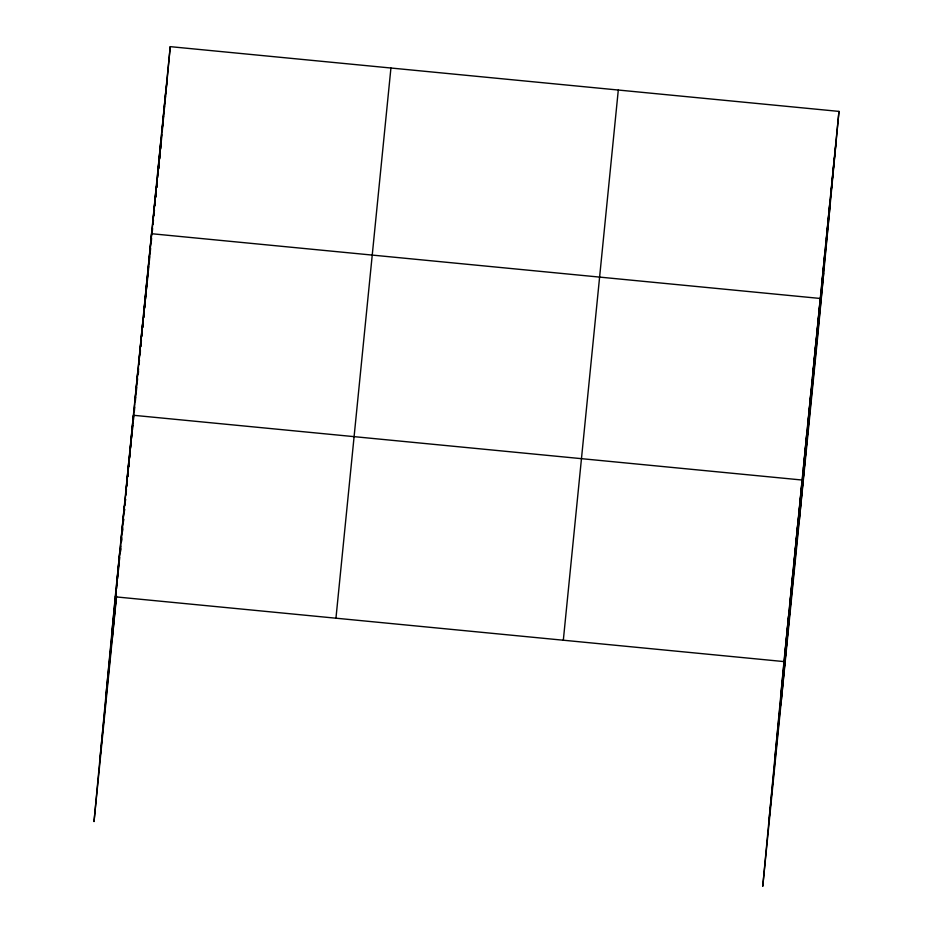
<?xml version="1.0" encoding="UTF-8"?>
<svg xmlns="http://www.w3.org/2000/svg" width="933" height="933" viewBox="0 0 933 933"><rect width="100%" height="100%" fill="white"/><g stroke="black" fill="none" stroke-linecap="round" stroke-linejoin="round"><path stroke-width="1.4" d="M838.977 111.4L784 661.59L762.751 886.35L817.728 336.172L838.977 111.4L170.249 46.65L115.272 596.828L94.023 821.6L116.567 596.07M116.625 585.154L119.809 551.438M121.162 539.764L124.346 506.048M128.882 460.657L125.698 494.373L130.084 450.406L127.658 476.215M112.17 640.038L116.228 597.05M120.532 551.578L120.8 548.744M121.465 541.688L121.733 538.866M122.398 531.798L122.666 528.976M124.94 504.87L125.488 499.132M125.897 494.84L126.433 489.102M126.701 486.245L127.25 480.507M137.956 369.888L134.9 402.193L167.065 80.366M139.297 358.202L142.481 324.497M143.834 312.812L147.017 279.107M138.271 374.25L138.539 371.427M140.137 354.482L140.405 351.659M140.941 346.003L141.338 341.77M143.227 321.873L142.679 327.611L143.262 321.967M143.624 317.582L144.172 311.844M144.44 308.975L145.116 301.814M145.385 298.945L146.878 283.189M147.146 280.32L151.554 233.716L820.282 298.467L799.033 523.226M153.047 220.666L156.231 186.95M157.712 173.9L160.908 140.183M162.389 127.133L165.573 93.417M156.033 197.073L156.301 194.251M156.966 187.183L157.234 184.361M158.703 168.826L159.1 164.593M159.636 158.948L160.033 154.703M160.569 149.058L160.966 144.825L160.534 149.082M161.374 140.545L161.91 134.819M162.319 130.515L162.867 124.789M163.135 121.92L163.672 116.182M164.08 111.89L164.628 106.152M164.896 103.295L165.573 96.122M165.841 93.265L170.249 46.65M785.341 649.904L788.537 616.2M789.878 604.514L793.073 570.809M794.415 559.124L797.61 525.419M780.898 704.788L802.135 480.029L133.419 415.278L130.223 448.983L134.76 403.592M803.488 468.354L806.672 434.638M808.025 422.964L811.209 389.248M812.561 377.573L815.745 343.857M821.763 285.416L824.959 251.7M826.44 238.65L829.624 204.933M831.116 191.883L834.3 158.167M112.088 630.545L118.888 562.459M119.167 559.625L125.547 495.796M106.129 693.592L116.193 592.887M116.613 588.63L117.045 584.373M117.605 578.705L118.036 574.448M118.456 570.191L119.027 564.512M119.447 560.255L119.739 557.421M120.439 550.33L120.87 546.073M121.29 541.816L121.722 537.56M122.281 531.892L122.713 527.635M124.975 504.94L125.547 499.272M125.967 495.015L126.398 490.758M126.958 485.078L127.389 480.833M127.809 476.576L128.241 472.32M128.801 466.64L129.232 462.383M129.652 458.138L130.223 452.458M130.643 448.202L131.075 443.945M131.635 438.277L132.066 434.02M132.486 429.763L132.918 425.506M133.477 419.838L133.909 415.582M134.329 411.325L134.76 407.068M135.32 401.4L135.752 397.143M136.171 392.886L136.743 387.207M137.163 382.95L137.594 378.705M138.154 373.025L138.585 368.768M139.005 364.511L139.437 360.255M139.997 354.587L140.428 350.33M140.848 346.073L141.419 340.405M143.682 317.721L144.114 313.465M144.673 307.797L145.105 303.552M145.525 299.295L145.945 295.05M146.516 289.382L146.936 285.125M147.367 280.868L147.927 275.2M148.359 270.955L148.779 266.698M149.35 261.03L149.77 256.785M150.201 252.528L150.621 248.283M151.193 242.615L151.613 238.358M152.044 234.113L152.604 228.433M153.035 224.188L153.455 219.931M153.875 215.686L154.446 210.018M154.866 205.761L155.298 201.516M155.858 195.848L156.289 191.592M156.709 187.346L157.28 181.678M157.7 177.422L158.132 173.176M158.552 168.92L159.123 163.252M159.543 158.995L159.975 154.75M99.983 758.552L116.147 596.852M335.95 618.206L390.927 68.016M563.322 640.213L618.299 90.035M780.816 695.295L835.781 145.116M774.856 758.342L829.822 208.164M768.71 823.303L823.687 273.124M115.272 596.828L784 661.59M123.599 519.098L123.203 523.331L123.564 519.121M124.544 509.173L124.264 512.03L124.555 509.196M142.282 331.88L141.874 336.125L142.271 331.891"/></g></svg>
